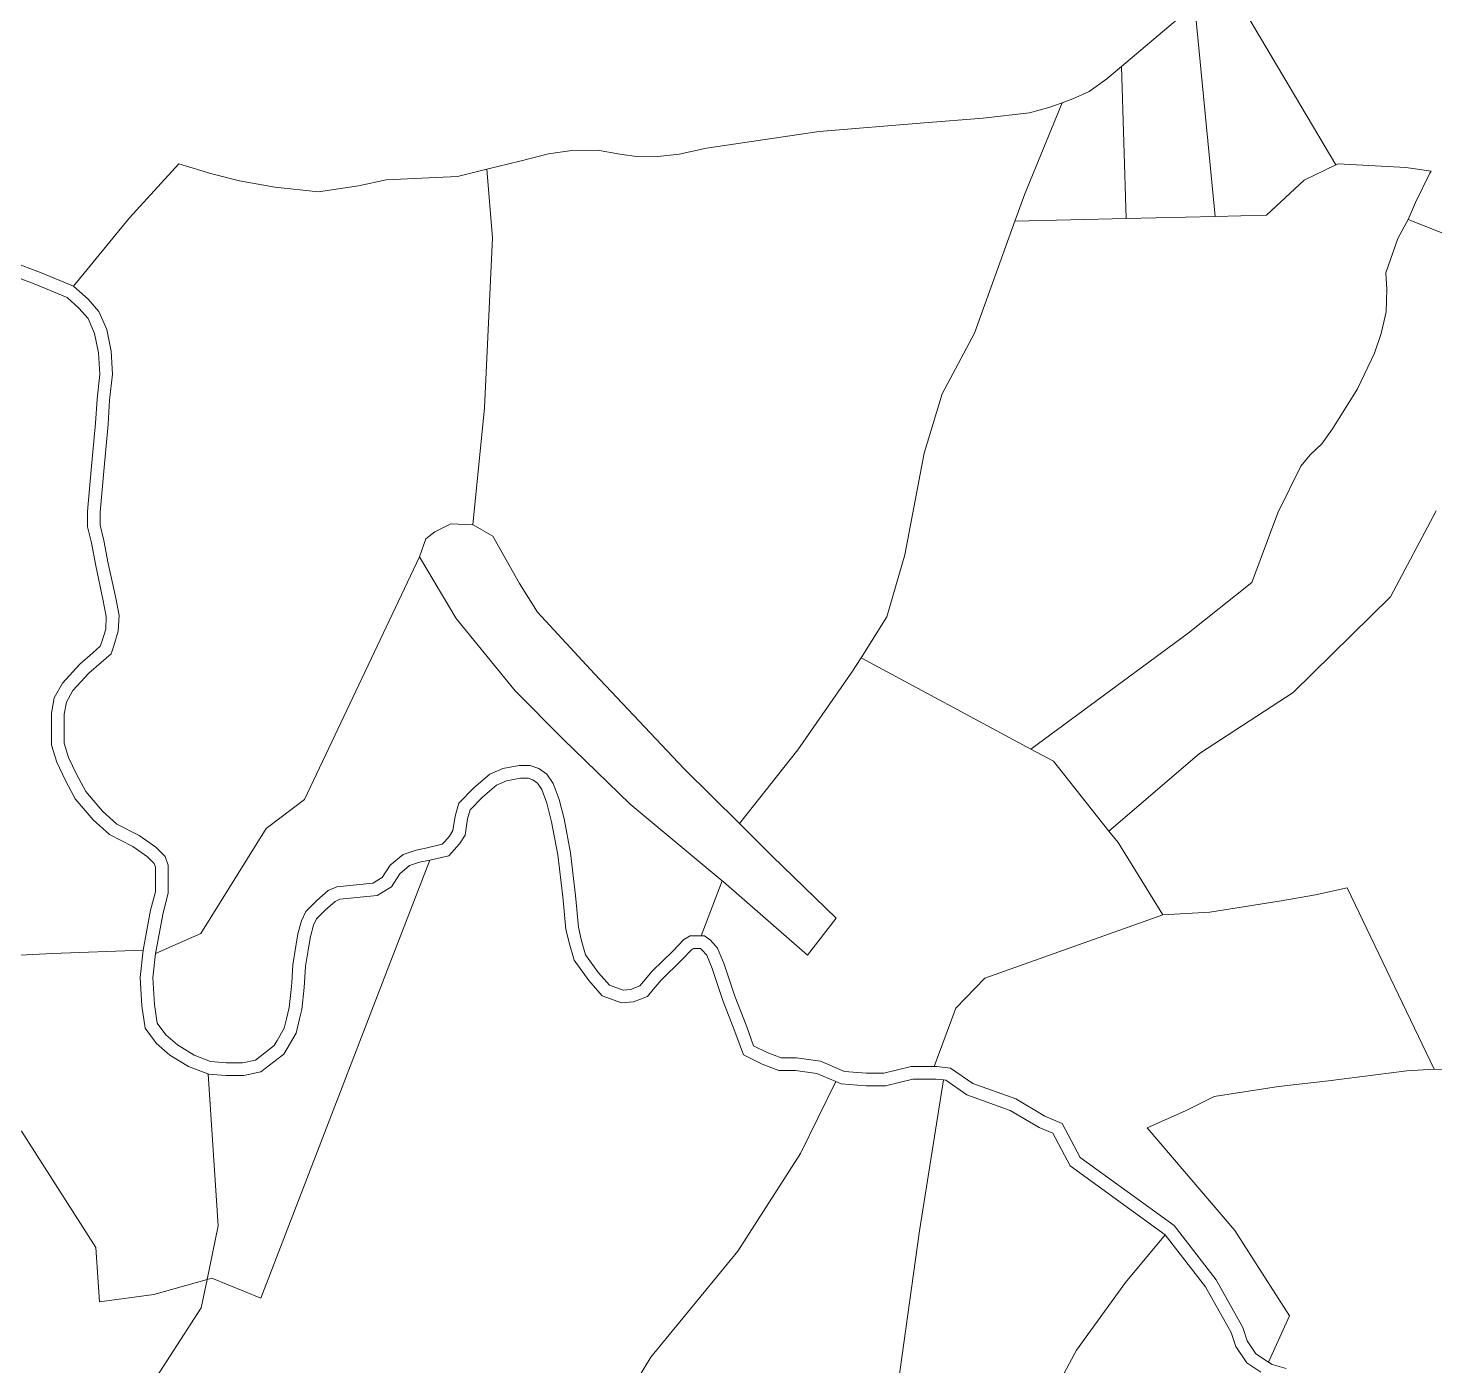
# Model space of a CAD drawing. Header units: metres. Extents: x 542555 to 550520, y 1840485 to 1846995.
# Drawn here: x 547003 to 547778, y 1843063 to 1843800 of the extents above; entities that cross this region are included whole.
import ezdxf

# ---------------------------------------------------------------- set-up
doc = ezdxf.new("R2010")
doc.units = ezdxf.units.M
doc.header["$MEASUREMENT"] = 0
doc.layers.add('Level 30', color=7, linetype='Continuous', lineweight=0)

msp = doc.modelspace()

# ---------------------------------------------------------------- linework, layer by layer
at = {"layer": 'Level 30', "color": 7, "linetype": 'Continuous', "lineweight": 0, "flags": 128}
for points in [[(547685.49, 1843697.17), (547657.21, 1843696.47), (547646.1, 1843812.04), (547650.67, 1843815.13), (547665.85, 1843822.71), (547723.8, 1843724.9), (547706.32, 1843716.42), (547685.49, 1843697.17)], [(547657.21, 1843696.47), (547608.13, 1843695.26), (547605.61, 1843779.14), (547638.94, 1843807.2), (547646.1, 1843812.04), (547657.21, 1843696.47)], [(547608.13, 1843695.26), (547546.74, 1843693.75), (547552.2, 1843708.88), (547572.9, 1843759.13), (547578.84, 1843761.23), (547587.69, 1843765.3), (547597.53, 1843772.34), (547605.61, 1843779.14), (547608.13, 1843695.26)], [(547255.64, 1843722.43), (547273.9, 1843726.97), (547289.7, 1843731), (547302.52, 1843732.77), (547316.67, 1843732.99), (547329.01, 1843730.71), (547339.45, 1843729.26), (547349.99, 1843729.43), (547361.73, 1843730.7), (547376.74, 1843734.16), (547438.83, 1843743.27), (547496.78, 1843748), (547529.3, 1843750.53), (547554.82, 1843753.5), (547565.6, 1843756.55), (547572.9, 1843759.13), (547552.2, 1843708.88), (547546.74, 1843693.75), (547524.48, 1843632.08), (547506.71, 1843598.66), (547496.76, 1843565.95), (547486.1, 1843509.77), (547476.15, 1843475.64), (547461.99, 1843453.07), (547456.96, 1843445.06), (547427.11, 1843402.39), (547394.89, 1843361.64), (547364.2, 1843392.03), (547314.98, 1843444.24), (547283.48, 1843478.22), (547273.64, 1843493.96), (547258.88, 1843520.06), (547248.05, 1843526.46), (547247.85, 1843526.47), (547254.4, 1843590.84), (547258.67, 1843684.71), (547255.64, 1843722.43)], [(547254.4, 1843590.84), (547247.85, 1843526.47), (547235.74, 1843526.96), (547226.88, 1843522.52), (547221.96, 1843518.58), (547218.51, 1843508.74), (547155, 1843375), (547134, 1843359), (547098, 1843301), (547073, 1843290), (547072.98, 1843290.01), (547073.09, 1843290.96), (547077.07, 1843312.45), (547079.85, 1843323.2), (547079.85, 1843338.72), (547078.26, 1843343.5), (547073.09, 1843348.67), (547063.95, 1843355.04), (547051.62, 1843361.41), (547043.66, 1843368.57), (547034.51, 1843379.32), (547029.34, 1843388.87), (547024.97, 1843398.02), (547022.58, 1843405.98), (547022.58, 1843421.9), (547023.77, 1843428.67), (547027.35, 1843435.04), (547036.1, 1843444.59), (547042.87, 1843450.56), (547048.43, 1843455.34), (547050.02, 1843459.72), (547052.41, 1843467.68), (547052.81, 1843476.43), (547050.82, 1843486.78), (547046.84, 1843505.09), (547044.46, 1843517.82), (547042.47, 1843526.18), (547042.47, 1843533.35), (547044.46, 1843556.03), (547046.84, 1843581.9), (547047.64, 1843595.04), (547049.23, 1843609.37), (547048.43, 1843622.1), (547046.05, 1843634.04), (547041.67, 1843643.99), (547035.71, 1843650.76), (547027.75, 1843657.92), (547058.51, 1843695.64), (547085.75, 1843725.42), (547103.99, 1843719.84), (547119.18, 1843715.99), (547138.79, 1843712.56), (547162.86, 1843710.03), (547184.92, 1843713.35), (547200.14, 1843716.64), (547239.51, 1843718.42), (547255.64, 1843722.43), (547258.67, 1843684.71), (547254.4, 1843590.84)], [(547767.7, 1843704.14), (547763.65, 1843694.73), (547757.92, 1843684.27), (547751.38, 1843665.25), (547751.95, 1843656.28), (547751.49, 1843643.86), (547748.87, 1843631.96), (547745.19, 1843621.07), (547735.77, 1843601.43), (547730.55, 1843593.12), (547725.67, 1843585.23), (547721.88, 1843579.37), (547715.99, 1843571.07), (547709.66, 1843565.01), (547704.49, 1843558.71), (547691.79, 1843532.98), (547677.41, 1843494.6), (547642.34, 1843466.65), (547555.65, 1843402.74), (547461.99, 1843453.07), (547476.15, 1843475.64), (547486.1, 1843509.77), (547496.76, 1843565.95), (547506.71, 1843598.66), (547524.48, 1843632.08), (547546.74, 1843693.75), (547608.13, 1843695.26), (547657.21, 1843696.47), (547685.49, 1843697.17), (547706.32, 1843716.42), (547723.8, 1843724.9), (547725.03, 1843725.5), (547762.43, 1843723.37), (547776.32, 1843721.42), (547775.61, 1843720.38), (547767.7, 1843704.14)], [(547394.89, 1843361.64), (547412.93, 1843343.77), (547448.33, 1843309.46), (547432.38, 1843289.14), (547386.07, 1843329.61), (547385.41, 1843330.16), (547334.68, 1843372.32), (547297.76, 1843408.27), (547271.18, 1843434.86), (547238.69, 1843474.75), (547218.51, 1843508.74), (547221.96, 1843518.58), (547226.88, 1843522.52), (547235.74, 1843526.96), (547247.85, 1843526.47), (547248.05, 1843526.46), (547258.88, 1843520.06), (547273.64, 1843493.96), (547283.48, 1843478.22), (547314.98, 1843444.24), (547364.2, 1843392.03), (547394.89, 1843361.64)], [(547385.41, 1843330.16), (547373.83, 1843299.71), (547367.79, 1843299.71), (547364.21, 1843297.72), (547358.24, 1843291.36), (547346.71, 1843280.21), (547341.93, 1843274.64), (547339.94, 1843272.25), (547334.77, 1843270.26), (547330.8, 1843269.86), (547323.24, 1843272.65), (547317.27, 1843279.42), (547310.11, 1843289.37), (547307.73, 1843297.72), (547306.14, 1843304.49), (547304.55, 1843322), (547301.76, 1843345.48), (547298.2, 1843364.19), (547295.42, 1843374.94), (547292.23, 1843383.7), (547288.65, 1843388.87), (547284.28, 1843392.05), (547279.51, 1843393.65), (547273.54, 1843393.65), (547264.39, 1843392.05), (547257.23, 1843388.87), (547248.48, 1843381.31), (547240.13, 1843372.95), (547238.14, 1843365.79), (547236.95, 1843357.83), (547234.96, 1843354.64), (547232.21, 1843351.62), (547230.98, 1843350.26), (547222.63, 1843348.27), (547216.67, 1843347.08), (547209.51, 1843344.69), (547202.35, 1843338.72), (547197.98, 1843331.96), (547192.81, 1843328.77), (547172.92, 1843326.78), (547168.15, 1843324.79), (547161.79, 1843319.22), (547155.82, 1843313.25), (547153.44, 1843308.08), (547151.45, 1843300.91), (547150.3232, 1843294), (547148.66, 1843283.8), (547148.0116, 1843274), (547147.87, 1843271.86), (547146.67, 1843260.32), (547145.1475, 1843254), (547143.89, 1843248.78), (547140, 1843242.1034), (547138.32, 1843239.22), (547127.98, 1843231.26), (547120.82, 1843229.67), (547112.07, 1843229.67), (547103.32, 1843230.47), (547094.17, 1843234.05), (547085.03, 1843239.62), (547078.66, 1843245.19), (547073.89, 1843251.56), (547072.3, 1843261.91), (547071.5, 1843276.64), (547072.98, 1843290.01), (547073, 1843290), (547098, 1843301), (547134, 1843359), (547155, 1843375), (547218.51, 1843508.74), (547238.69, 1843474.75), (547271.18, 1843434.86), (547297.76, 1843408.27), (547334.68, 1843372.32), (547385.41, 1843330.16)], [(547598.63, 1843357.52), (547603.68, 1843351.14), (547628.36, 1843311.27), (547530.18, 1843276.45), (547514.22, 1843259.81), (547502.37, 1843227.8), (547489.63, 1843227.8), (547474.51, 1843224.02), (547465.07, 1843224.02), (547452.79, 1843224.96), (547439.57, 1843230.63), (547426.35, 1843232.52), (547417.85, 1843232.52), (547410.29, 1843235.36), (547402.74, 1843239.14), (547398.96, 1843249.53), (547392.35, 1843266.55), (547386.48, 1843284.19), (547382.9, 1843292.95), (547378.92, 1843297.33), (547375.74, 1843299.71), (547373.83, 1843299.71), (547385.41, 1843330.16), (547386.07, 1843329.61), (547432.38, 1843289.14), (547448.33, 1843309.46), (547412.93, 1843343.77), (547394.89, 1843361.64), (547427.11, 1843402.39), (547456.96, 1843445.06), (547461.99, 1843453.07), (547555.65, 1843402.74), (547568.17, 1843396.01), (547598.63, 1843357.52)], [(547104, 1843111), (547101.38, 1843110.26), (547107.54, 1843139.81), (547101.91, 1843223.57), (547111.75, 1843222.67), (547121.59, 1843222.67), (547131.02, 1843224.76), (547143.0178, 1843234), (547143.68, 1843234.51), (547150.45, 1843246.14), (547152.3439, 1843254), (547153.58, 1843259.13), (547154.85, 1843271.27), (547155.0292, 1843274), (547155.62, 1843283), (547157.4165, 1843294), (547158.3, 1843299.41), (547160.03, 1843305.66), (547161.66, 1843309.19), (547166.58, 1843314.11), (547171.9, 1843318.77), (547174.65, 1843319.92), (547195.11, 1843321.97), (547203, 1843326.83), (547207.65, 1843334.03), (547212.98, 1843338.47), (547218.47, 1843340.3), (547224.13, 1843341.43), (547200, 1843278.8754), (547198.1193, 1843274), (547190.4045, 1843254), (547182.6896, 1843234), (547131, 1843100), (547104, 1843111)], [(547628.36, 1843311.27), (547654.35, 1843312.85), (547693.72, 1843319.15), (547712.62, 1843322.31), (547729.95, 1843326.25), (547777.98, 1843226.18), (547763.02, 1843225.39), (547719.71, 1843219.87), (547692.15, 1843216.72), (547656.71, 1843211.21), (547640.96, 1843203.33), (547619.7, 1843193.87), (547668.13, 1843137.32), (547698.15, 1843090.23), (547686.62, 1843064.75), (547679.75, 1843069.34), (547674.96, 1843076.52), (547672.45, 1843083.89), (547657.73, 1843110.06), (547634.66, 1843140), (547582.8, 1843177.57), (547572.84, 1843196.37), (547563.29, 1843200.39), (547547.24, 1843209.84), (547523.63, 1843218.35), (547511.35, 1843226.85), (547503.79, 1843227.8), (547502.37, 1843227.8), (547514.22, 1843259.81), (547530.18, 1843276.45), (547628.36, 1843311.27)], [(547448.02, 1843219.39), (547451.1, 1843218.07), (547464.8, 1843217.02), (547475.37, 1843217.02), (547490.49, 1843220.8), (547503.35, 1843220.8), (547507.47, 1843220.28), (547494.22, 1843137.16), (547482.2, 1843051.39), (547486.03, 1842956.53), (547481.86, 1842953.37), (547470.14, 1842935.79), (547457.7, 1842910.15), (547446.73, 1842892.28), (547406.8, 1842839.59), (547397.29, 1842854.19), (547351.62, 1842938.35), (547349.42, 1842943.41), (547324.38, 1843000.88), (547325.18, 1843032.96), (547346.01, 1843067.42), (547394.08, 1843125.94), (547428.53, 1843179.65), (547448.02, 1843219.39)], [(547507.47, 1843220.28), (547508.78, 1843220.12), (547520.4, 1843212.07), (547544.25, 1843203.48), (547560.14, 1843194.12), (547567.82, 1843190.89), (547577.38, 1843172.86), (547629.73, 1843134.92), (547607.79, 1843108.69), (547580.7, 1843071.32), (547552.15, 1843017.84), (547531.65, 1842996.6), (547508.95, 1842973.88), (547486.03, 1842956.53), (547482.2, 1843051.39), (547494.22, 1843137.16), (547507.47, 1843220.28)]]:
    msp.add_lwpolyline(points, close=True, dxfattribs=at)
for points in [[(547779.15, 1843534.04), (547753.89, 1843486.66), (547700.22, 1843434), (547648.65, 1843400.31), (547598.63, 1843357.52), (547568.17, 1843396.01), (547555.65, 1843402.74), (547642.34, 1843466.65), (547677.41, 1843494.6), (547691.79, 1843532.98), (547704.49, 1843558.71), (547709.66, 1843565.01), (547715.99, 1843571.07), (547721.88, 1843579.37), (547725.67, 1843585.23), (547730.55, 1843593.12), (547735.77, 1843601.43), (547745.19, 1843621.07), (547748.87, 1843631.96), (547751.49, 1843643.86), (547751.95, 1843656.28), (547751.38, 1843665.25), (547757.92, 1843684.27), (547763.65, 1843694.73), (547788.29, 1843685.05)], [(546993.95, 1843671.46), (547009.46, 1843665.49), (547027.75, 1843657.92), (547035.71, 1843650.76), (547041.67, 1843643.99), (547046.05, 1843634.04), (547048.43, 1843622.1), (547049.23, 1843609.37), (547047.64, 1843595.04), (547046.84, 1843581.9), (547044.46, 1843556.03), (547042.47, 1843533.35), (547042.47, 1843526.18), (547044.46, 1843517.82), (547046.84, 1843505.09), (547050.82, 1843486.78), (547052.81, 1843476.43), (547052.41, 1843467.68), (547050.02, 1843459.72), (547048.43, 1843455.34), (547042.87, 1843450.56), (547036.1, 1843444.59), (547027.35, 1843435.04), (547023.77, 1843428.67), (547022.58, 1843421.9), (547022.58, 1843405.98), (547024.97, 1843398.02), (547029.34, 1843388.87), (547034.51, 1843379.32), (547043.66, 1843368.57), (547051.62, 1843361.41), (547063.95, 1843355.04), (547073.09, 1843348.67), (547078.26, 1843343.5), (547079.85, 1843338.72), (547079.85, 1843323.2), (547077.07, 1843312.45), (547073.09, 1843290.96), (547072.98, 1843290.01), (547071.5, 1843276.64), (547072.3, 1843261.91), (547073.89, 1843251.56), (547078.66, 1843245.19), (547085.03, 1843239.62), (547094.17, 1843234.05), (547103.32, 1843230.47), (547112.07, 1843229.67), (547120.82, 1843229.67), (547127.98, 1843231.26), (547138.32, 1843239.22), (547140, 1843242.1034), (547143.89, 1843248.78), (547145.1475, 1843254), (547146.67, 1843260.32), (547147.87, 1843271.86), (547148.0116, 1843274), (547148.66, 1843283.8), (547150.3232, 1843294), (547151.45, 1843300.91), (547153.44, 1843308.08), (547155.82, 1843313.25), (547161.79, 1843319.22), (547168.15, 1843324.79), (547172.92, 1843326.78), (547192.81, 1843328.77), (547197.98, 1843331.96), (547202.35, 1843338.72), (547209.51, 1843344.69), (547216.67, 1843347.08), (547222.63, 1843348.27), (547230.98, 1843350.26), (547232.21, 1843351.62), (547234.96, 1843354.64), (547236.95, 1843357.83), (547238.14, 1843365.79), (547240.13, 1843372.95), (547248.48, 1843381.31), (547257.23, 1843388.87), (547264.39, 1843392.05), (547273.54, 1843393.65), (547279.51, 1843393.65), (547284.28, 1843392.05), (547288.65, 1843388.87), (547292.23, 1843383.7), (547295.42, 1843374.94), (547298.2, 1843364.19), (547301.76, 1843345.48), (547304.55, 1843322), (547306.14, 1843304.49), (547307.73, 1843297.72), (547310.11, 1843289.37), (547317.27, 1843279.42), (547323.24, 1843272.65), (547330.8, 1843269.86), (547334.77, 1843270.26), (547339.94, 1843272.25), (547341.93, 1843274.64), (547346.71, 1843280.21), (547358.24, 1843291.36), (547364.21, 1843297.72), (547367.79, 1843299.71), (547373.83, 1843299.71), (547375.74, 1843299.71), (547378.92, 1843297.33), (547382.9, 1843292.95), (547386.48, 1843284.19), (547392.35, 1843266.55), (547398.96, 1843249.53), (547402.74, 1843239.14), (547410.29, 1843235.36), (547417.85, 1843232.52), (547426.35, 1843232.52), (547439.57, 1843230.63), (547452.79, 1843224.96), (547465.07, 1843224.02), (547474.51, 1843224.02), (547489.63, 1843227.8), (547502.37, 1843227.8), (547503.79, 1843227.8), (547511.35, 1843226.85), (547523.63, 1843218.35), (547547.24, 1843209.84), (547563.29, 1843200.39), (547572.84, 1843196.37), (547582.8, 1843177.57), (547634.66, 1843140), (547657.73, 1843110.06), (547672.45, 1843083.89), (547674.96, 1843076.52), (547679.75, 1843069.34), (547686.62, 1843064.75), (547688.71, 1843063.36), (547696.49, 1843061.27)], [(546992.09, 1843664.68), (547006.86, 1843658.99), (547024.21, 1843651.7), (547030.73, 1843645.83), (547035.7, 1843640.18), (547039.33, 1843631.92), (547041.47, 1843621.19), (547042.21, 1843609.54), (547040.66, 1843595.64), (547039.86, 1843582.43), (547037.49, 1843556.66), (547035.47, 1843533.66), (547035.47, 1843525.36), (547037.61, 1843516.37), (547039.98, 1843503.7), (547043.96, 1843485.38), (547045.78, 1843475.92), (547045.46, 1843468.86), (547043.37, 1843461.92), (547042.48, 1843459.45), (547038.27, 1843455.84), (547031.19, 1843449.59), (547021.64, 1843439.17), (547017.08, 1843431.06), (547015.58, 1843422.51), (547015.58, 1843404.95), (547018.42, 1843395.49), (547023.1, 1843385.69), (547028.7, 1843375.34), (547038.63, 1843363.68), (547047.61, 1843355.6), (547060.33, 1843349.03), (547068.58, 1843343.28), (547072.14, 1843339.72), (547072.85, 1843337.59), (547072.85, 1843324.09), (547070.23, 1843313.97), (547066.15, 1843291.93), (547016, 1843290), (546938, 1843286)], [(547682.43, 1843059.13), (547674.7, 1843064.29), (547668.63, 1843073.4), (547666.03, 1843081.02), (547651.88, 1843106.19), (547629.73, 1843134.92), (547577.38, 1843172.86), (547567.82, 1843190.89), (547560.14, 1843194.12), (547544.25, 1843203.48), (547520.4, 1843212.07), (547508.78, 1843220.12), (547507.47, 1843220.28), (547503.35, 1843220.8), (547490.49, 1843220.8), (547475.37, 1843217.02), (547464.8, 1843217.02), (547451.1, 1843218.07), (547448.02, 1843219.39), (547437.66, 1843223.83), (547425.85, 1843225.52), (547416.58, 1843225.52), (547407.48, 1843228.94), (547397.11, 1843234.13), (547392.41, 1843247.07), (547385.76, 1843264.18), (547379.91, 1843281.76), (547376.89, 1843289.16), (547374.19, 1843292.13), (547373.41, 1843292.71), (547369.6, 1843292.71), (547368.57, 1843292.13), (547363.23, 1843286.45), (547351.81, 1843275.4), (547347.28, 1843270.12), (547344.15, 1843266.37), (547336.41, 1843263.39), (547329.89, 1843262.73), (547319.16, 1843266.69), (547311.79, 1843275.05), (547303.71, 1843286.27), (547300.95, 1843295.96), (547299.21, 1843303.37), (547297.59, 1843321.27), (547294.84, 1843344.41), (547291.37, 1843362.66), (547288.73, 1843372.86), (547285.96, 1843380.46), (547283.57, 1843383.91), (547281.03, 1843385.76), (547278.37, 1843386.65), (547274.15, 1843386.65), (547266.44, 1843385.3), (547261.02, 1843382.89), (547253.25, 1843376.18), (547246.38, 1843369.3), (547245, 1843364.33), (547243.66, 1843355.36), (547240.57, 1843350.4), (547234.71, 1843343.95), (547224.13, 1843341.43), (547218.47, 1843340.3), (547212.98, 1843338.47), (547207.65, 1843334.03), (547203, 1843326.83), (547195.11, 1843321.97), (547174.65, 1843319.92), (547171.9, 1843318.77), (547166.58, 1843314.11), (547161.66, 1843309.19), (547160.03, 1843305.66), (547158.3, 1843299.41), (547157.4165, 1843294), (547155.62, 1843283), (547155.0292, 1843274), (547154.85, 1843271.27), (547153.58, 1843259.13), (547152.3439, 1843254), (547150.45, 1843246.14), (547143.68, 1843234.51), (547143.0178, 1843234), (547131.02, 1843224.76), (547121.59, 1843222.67), (547111.75, 1843222.67), (547101.91, 1843223.57), (547101.7, 1843223.59), (547091.05, 1843227.75), (547080.87, 1843233.96), (547073.5, 1843240.4), (547067.24, 1843248.77), (547065.33, 1843261.19), (547064.48, 1843276.84), (547066.15, 1843291.93), (547070.23, 1843313.97), (547072.85, 1843324.09), (547072.85, 1843337.59), (547072.14, 1843339.72), (547068.58, 1843343.28), (547060.33, 1843349.03), (547047.61, 1843355.6), (547038.63, 1843363.68), (547028.7, 1843375.34), (547023.1, 1843385.69), (547018.42, 1843395.49), (547015.58, 1843404.95), (547015.58, 1843422.51), (547017.08, 1843431.06), (547021.64, 1843439.17), (547031.19, 1843449.59), (547038.27, 1843455.84), (547042.48, 1843459.45), (547043.37, 1843461.92), (547045.46, 1843468.86), (547045.78, 1843475.92), (547043.96, 1843485.38), (547039.98, 1843503.7), (547037.61, 1843516.37), (547035.47, 1843525.36), (547035.47, 1843533.66), (547037.49, 1843556.66), (547039.86, 1843582.43), (547040.66, 1843595.64), (547042.21, 1843609.54), (547041.47, 1843621.19), (547039.33, 1843631.92), (547035.7, 1843640.18), (547030.73, 1843645.83), (547024.21, 1843651.7), (547006.86, 1843658.99), (546992.09, 1843664.68)], [(547795.51, 1843224.99), (547777.98, 1843226.18), (547729.95, 1843326.25), (547712.62, 1843322.31), (547693.72, 1843319.15), (547654.35, 1843312.85), (547628.36, 1843311.27), (547603.68, 1843351.14), (547598.63, 1843357.52), (547648.65, 1843400.31), (547700.22, 1843434), (547753.89, 1843486.66), (547779.15, 1843534.04)], [(547069.67, 1843050.53), (547098.14, 1843094.73), (547101.38, 1843110.26), (547104, 1843111), (547131, 1843100), (547182.6896, 1843234), (547190.4045, 1843254), (547198.1193, 1843274), (547200, 1843278.8754), (547224.13, 1843341.43), (547234.71, 1843343.95), (547240.57, 1843350.4), (547243.66, 1843355.36), (547245, 1843364.33), (547246.38, 1843369.3), (547253.25, 1843376.18), (547261.02, 1843382.89), (547266.44, 1843385.3), (547274.15, 1843386.65), (547278.37, 1843386.65), (547281.03, 1843385.76), (547283.57, 1843383.91), (547285.96, 1843380.46), (547288.73, 1843372.86), (547291.37, 1843362.66), (547294.84, 1843344.41), (547297.59, 1843321.27), (547299.21, 1843303.37), (547300.95, 1843295.96), (547303.71, 1843286.27), (547311.79, 1843275.05), (547319.16, 1843266.69), (547329.89, 1843262.73), (547336.41, 1843263.39), (547344.15, 1843266.37), (547347.28, 1843270.12), (547351.81, 1843275.4), (547363.23, 1843286.45), (547368.57, 1843292.13), (547369.6, 1843292.71), (547373.41, 1843292.71), (547374.19, 1843292.13), (547376.89, 1843289.16), (547379.91, 1843281.76), (547385.76, 1843264.18), (547392.41, 1843247.07), (547397.11, 1843234.13), (547407.48, 1843228.94), (547416.58, 1843225.52), (547425.85, 1843225.52), (547437.66, 1843223.83), (547448.02, 1843219.39), (547428.53, 1843179.65), (547394.08, 1843125.94), (547346.01, 1843067.42), (547325.18, 1843032.96)], [(546938, 1843286), (547016, 1843290), (547066.15, 1843291.93), (547064.48, 1843276.84), (547065.33, 1843261.19), (547067.24, 1843248.77), (547073.5, 1843240.4), (547080.87, 1843233.96), (547091.05, 1843227.75), (547101.7, 1843223.59), (547101.91, 1843223.57), (547101.91, 1843223.57), (547107.54, 1843139.81), (547101.38, 1843110.26), (547072, 1843102), (547042, 1843098), (547040, 1843128), (546999, 1843192)], [(546879.44, 1843058.47), (546883.46, 1843077.39), (546894.46, 1843148.86), (546898.7, 1843169.14), (546901.66, 1843188.2), (546905.37, 1843224.14), (546906.44, 1843232.53), (546907.29, 1843239.26), (546908.46, 1843245.73), (546908.46, 1843245.73), (546933, 1843244), (546953, 1843196), (546999, 1843192), (547040, 1843128), (547042, 1843098), (547072, 1843102), (547101.38, 1843110.26), (547098.14, 1843094.73), (547069.67, 1843050.53)], [(547696.49, 1843061.27), (547688.71, 1843063.36), (547686.62, 1843064.75), (547698.15, 1843090.23), (547668.13, 1843137.32), (547619.7, 1843193.87), (547640.96, 1843203.33), (547656.71, 1843211.21), (547692.15, 1843216.72), (547719.71, 1843219.87), (547763.02, 1843225.39), (547777.98, 1843226.18), (547777.98, 1843226.18), (547795.51, 1843224.99), (547824.72, 1843222.56), (547836.08, 1843216.06), (547830.4, 1843194.96), (547820.52, 1843156.84), (547809.45, 1843136.91), (547800.67, 1843083.75), (547798.17, 1843067.32), (547798.18, 1843061.68)], [(547552.15, 1843017.84), (547580.7, 1843071.32), (547607.79, 1843108.69), (547629.73, 1843134.92), (547629.73, 1843134.92), (547651.88, 1843106.19), (547666.03, 1843081.02), (547668.63, 1843073.4), (547674.7, 1843064.29), (547682.43, 1843059.13)]]:
    msp.add_lwpolyline(points, dxfattribs=at)

doc.saveas('drawing.dxf')
